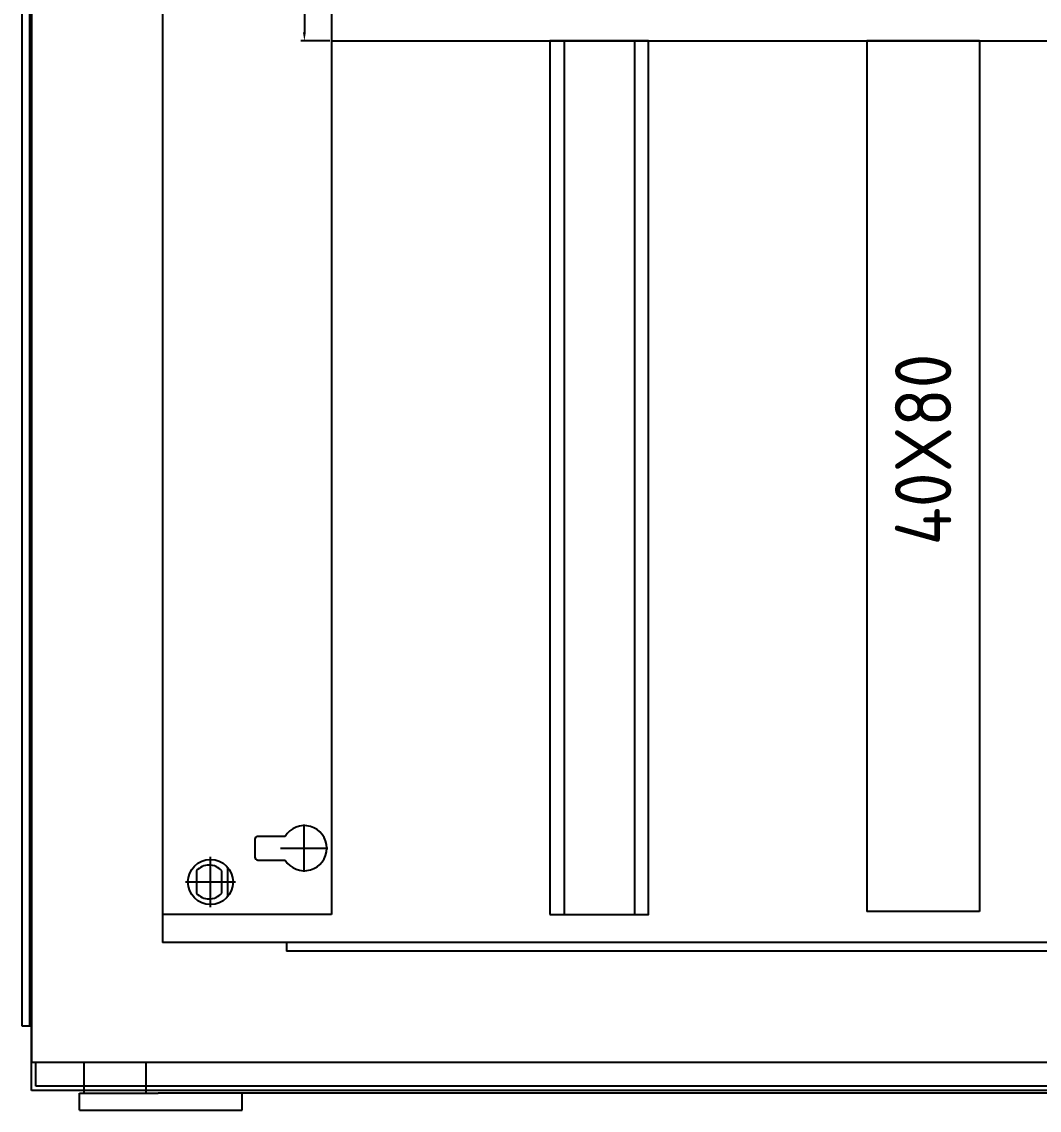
# Model space of a CAD drawing. Header units: millimetres. Extents: x 0 to 69574, y -5 to 41746.
# Drawn here: x 45240.5 to 45601.7, y 26759.9 to 27146.2 of the extents above; entities that cross this region are included whole.
import ezdxf

# ---------------------------------------------------------------- set-up
doc = ezdxf.new("R2010")
doc.units = ezdxf.units.MM
doc.layers.add('! NO PLOT !', color=7, linetype='Continuous', true_color=0xff75dd, plot=False)
doc.layers.add('000-PI-Oprema', color=30, linetype='Continuous', lineweight=5)
for name, color, linetype in [('000-PI-ORMAR', 2, 'Continuous'), ('002-PI-Kabelska kanalica', 150, 'Continuous'), ('004-PI-DIN Šina', 3, 'Continuous')]:
    doc.layers.add(name, color=color, linetype=linetype)
doc.styles.add('PI0', font='isocpeur.ttf', dxfattribs={"width": 0.9})
doc.styles.get("Standard").update_dxf_attribs({"font": 'arial.ttf'})
doc.dimstyles.new('ISO-25', dxfattribs={"dimtxt": 4, "dimasz": 3, "dimexe": 1.25, "dimexo": 0.625, "dimtad": 1, "dimtxsty": 'Standard', "dimcen": 3, "dimadec": 0, "dimazin": 0, "dimtfac": 1, "dimtmove": 0, "dimatfit": 3, "dimfxl": 1, "dimarcsym": 0})

# ---------------------------------------------------------------- blocks, each defined once
blk = doc.blocks.new('*U1408')
at = {"layer": '002-PI-Kabelska kanalica'}
for p, q in [((-20, 1510), (40, 1510)), ((-20, -100), (-20, 1510)), ((40, -100), (40, 1510))]:
    blk.add_line(p, q, dxfattribs=at)
blk = doc.blocks.new('8606.000_montažna')
at = {"layer": '! NO PLOT !'}
for p, q in [((50733.69, 36584.52), (50733.69, 36601.32)), ((50716.19, 36596.12), (50716.19, 36589.72)), ((50726.89, 36597.12), (50717.19, 36597.12)), ((50725.29, 36592.92), (50742.09, 36592.92)), ((50700.39, 36572.52), (50700.39, 36589.32)), ((50706.39, 36586.21), (50706.39, 36575.63)), ((50717.19, 36588.72), (50726.89, 36588.72)), ((50695.39, 36584.89), (50695.39, 36576.95)), ((50704.39, 36576.95), (50704.39, 36584.89)), ((50691.99, 36580.92), (50708.79, 36580.92))]:
    blk.add_line(p, q, dxfattribs=at)
blk.add_circle((50700.39, 36580.92), 8, dxfattribs=at)
for centre, radius, start, end in [((50733.69, 36592.92), 8, 211.6682, 148.3318), ((50717.19, 36596.12), 1, 90, 180), ((50699.89, 36580.92), 6, 41.4096, 138.5904), ((50717.19, 36589.72), 1, 180, 270), ((50699.89, 36580.92), 6, 221.4096, 318.5904)]:
    blk.add_arc(centre, radius, start, end, dxfattribs=at)
at = {"layer": '000-PI-ORMAR'}
for p, q in [((50683.39, 38449.42), (50683.39, 36559.42)), ((50727.39, 36559.42), (50683.39, 36559.42)), ((51138.39, 36559.42), (50727.39, 36559.42)), ((50727.39, 36559.42), (50727.39, 36556.42)), ((51138.39, 36556.42), (50727.39, 36556.42))]:
    blk.add_line(p, q, dxfattribs=at)
blk = doc.blocks.new('*D625')
at = {"layer": '! NO PLOT !', "color": 0, "lineweight": -2, "ltscale": 0.25, "transparency": 16777216}
for p, q in [((45349.86, 27179.4), (45339.57, 27179.4)), ((45340.82, 27176.4), (45340.82, 27142.4)), ((45349.86, 27139.4), (45339.57, 27139.4))]:
    blk.add_line(p, q, dxfattribs=at)
at = {"layer": '! NO PLOT !', "color": 0, "ltscale": 0.25, "transparency": 16777216}
for points in [[(45340.32, 27176.4), (45341.32, 27176.4), (45340.82, 27179.4)], [(45340.32, 27142.4), (45341.32, 27142.4), (45340.82, 27139.4)]]:
    blk.add_solid(points, dxfattribs=at)
at = {"layer": 'Defpoints', "color": 0, "ltscale": 0.25, "transparency": 16777216}
for p in [(45350.48, 27179.4), (45340.82, 27139.4), (45350.48, 27139.4)]:
    blk.add_point(p, dxfattribs=at)
at = {"layer": '! NO PLOT !', "color": 0, "ltscale": 0.25, "transparency": 16777216, "insert": (45338.15, 27159.4), "char_height": 4, "attachment_point": 5, "rotation": 90}
blk.add_mtext('40', dxfattribs=at)
blk = doc.blocks.new('*U1086')
at = {"layer": '002-PI-Kabelska kanalica'}
for p, q in [((20, -100), (20, 470)), ((-20, -100), (20, -100))]:
    blk.add_line(p, q, dxfattribs=at)
blk = doc.blocks.new('*U493')
at = {"layer": '004-PI-DIN Šina'}
blk.add_lwpolyline([(310, -17.5), (310, 17.5), (0, 17.5), (0, -17.5)], close=True, dxfattribs=at)
for points in [[(0, 12.5), (310, 12.5)], [(0, -12.5), (310, -12.5)]]:
    blk.add_lwpolyline(points, dxfattribs=at)
blk = doc.blocks.new('*U1410')
at = {"layer": '002-PI-Kabelska kanalica'}
for p, q in [((-20, 209), (20, 209)), ((-20, -100), (-20, 209)), ((20, -100), (20, 209)), ((-20, -100), (20, -100))]:
    blk.add_line(p, q, dxfattribs=at)

msp = doc.modelspace()

# ---------------------------------------------------------------- linework, layer by layer
at = {"layer": '! NO PLOT !', "ltscale": 0.25}
msp.add_line((45350.483, 27139.404), (45350.483, 26919.404), dxfattribs=at)
at = {"layer": '! NO PLOT !'}
for p, q in [((45307.483, 26831.979), (45307.483, 26849.829)), ((45298.558, 26840.904), (45316.408, 26840.904))]:
    msp.add_line(p, q, dxfattribs=at)
at = {"layer": '000-PI-ORMAR'}
for p, q in [((45243.995, 28761.404), (45243.995, 26776.904)), ((45240.483, 28740.904), (45240.483, 26789.904)), ((45243.201, 28740.904), (45243.201, 26789.904)), ((45243.983, 26789.904), (45243.983, 28740.766)), ((45240.483, 26789.904), (45243.995, 26789.904)), ((45243.983, 26766.904), (45243.983, 26789.904)), ((45243.995, 26776.904), (45835.995, 26776.904)), ((45245.483, 26768.404), (45245.483, 26776.904)), ((45262.483, 26776.904), (45262.483, 26765.904)), ((45284.483, 26776.904), (45284.483, 26765.904)), ((45262.483, 26766.904), (45243.983, 26766.904)), ((45262.483, 26768.404), (45245.483, 26768.404)), ((45817.483, 26768.404), (45262.483, 26768.404)), ((45817.483, 26766.904), (45262.483, 26766.904)), ((45261.021, 26765.904), (45262.483, 26765.904)), ((45261.021, 26759.904), (45261.021, 26765.904)), ((45262.483, 26765.904), (45266.74, 26765.904)), ((45266.74, 26765.904), (45288.852, 26765.904)), ((45791.113, 26765.904), (45288.852, 26765.904)), ((45318.672, 26759.904), (45318.672, 26765.904)), ((45261.021, 26759.904), (45318.672, 26759.904))]:
    msp.add_line(p, q, dxfattribs=at)

# ---------------------------------------------------------------- block references
for name, p, rotation in [('*U1408', (45330.483, 28339.404), 180), ('*U1086', (45450.483, 27159.404), 270), ('*U493', (45445.483, 27139.404), 270), ('*U1410', (45560.483, 27039.404), 180)]:
    msp.add_blockref(name, p, dxfattribs=dict(rotation=rotation))
at = {"layer": '000-PI-Oprema'}
msp.add_blockref('8606.000_montažna', (-5392.912, -9740.014), dxfattribs=at)

# ---------------------------------------------------------------- texts
at = {"insert": (45560.483, 26994.404), "char_height": 20, "width": 16.78721, "attachment_point": 5, "rotation": 90, "style": 'PI0'}
msp.add_mtext('{\\fISOCPEUR|b0|i0|c238|p34;4}0X{\\fISOCPEUR|b0|i0|c238|p34;8}0', dxfattribs=at)

# ---------------------------------------------------------------- dimensions: what is measured, and where the dimension line sits
at = {"layer": '! NO PLOT !', "ltscale": 0.25}
dim = msp.add_linear_dim(base=(45340.82, 27139.404), p1=(45350.483, 27179.404), p2=(45350.483, 27139.404), angle=90, dimstyle='ISO-25', dxfattribs=at)
dim.commit()
dim.dimension.update_dxf_attribs({"geometry": '*D625', "text_midpoint": (45338.153, 27159.404)})

doc.saveas('drawing.dxf')
